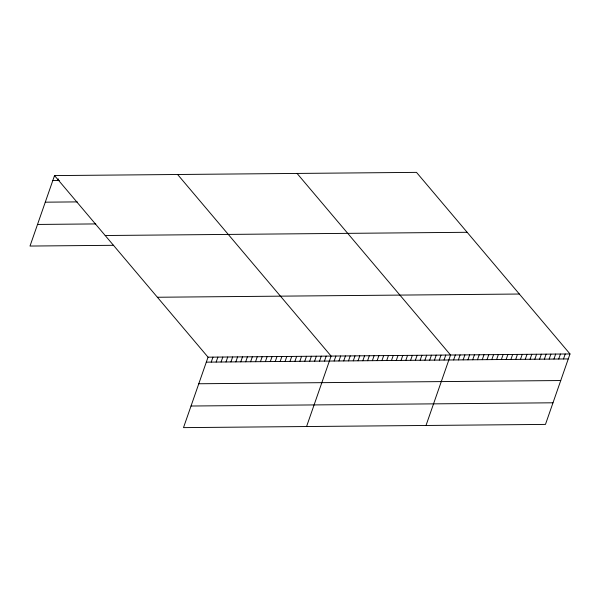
<?xml version="1.0" encoding="UTF-8"?>
<svg xmlns="http://www.w3.org/2000/svg" width="600" height="600" viewBox="0 0 600 600"><rect width="100%" height="100%" fill="white"/><g stroke="black" fill="none" stroke-linecap="round" stroke-linejoin="round"><path stroke-width="0.9" d="M54.532 175.59L208.042 357.173L183.502 427.627L545.467 424.41L570 353.947L416.498 172.373L54.532 175.59L30 246.053L113.685 245.303M57.727 180.525L58.305 178.868M211.23 362.108L212.962 357.127M216.15 362.062L217.882 357.082M221.077 362.017L222.81 357.038M225.998 361.972L227.73 357M230.917 361.928L232.65 356.955M235.845 361.882L237.577 356.91M240.765 361.845L242.498 356.865M245.685 361.8L247.417 356.82M250.612 361.755L252.345 356.775M255.532 361.71L257.265 356.737M260.452 361.665L262.185 356.692M265.38 361.62L267.112 356.647M270.3 361.575L272.032 356.603M275.228 361.538L276.96 356.558M280.147 361.493L281.88 356.513M285.067 361.447L286.8 356.468M289.995 361.403L291.728 356.43M294.915 361.358L296.647 356.385M299.835 361.312L301.567 356.34M304.763 361.275L306.495 356.295M309.683 361.23L311.415 356.25M314.603 361.185L316.335 356.205M319.53 361.14L321.263 356.168M324.45 361.095L326.183 356.123M306.57 426.533L331.103 356.077L177.6 174.495M334.147 361.013L335.888 356.032M338.933 360.968L340.665 355.995M343.71 360.923L345.442 355.95M348.487 360.885L350.22 355.905M353.265 360.84L354.998 355.868M358.043 360.795L359.775 355.822M362.82 360.757L364.553 355.778M367.597 360.712L369.33 355.733M372.375 360.668L374.108 355.695M377.153 360.63L378.885 355.65M381.93 360.585L383.663 355.605M386.707 360.54L388.44 355.567M391.485 360.502L393.217 355.522M396.263 360.457L397.995 355.478M401.04 360.413L402.772 355.44M405.817 360.375L407.55 355.395M410.595 360.33L412.327 355.35M415.373 360.285L417.105 355.312M420.15 360.24L421.882 355.267M424.928 360.202L426.66 355.222M429.705 360.157L431.445 355.185M434.49 360.112L436.222 355.14M439.268 360.075L441 355.095M444.045 360.03L445.778 355.058M426.015 425.467L450.555 355.013L297.053 173.43M453.6 359.947L455.332 354.968M458.377 359.903L460.11 354.93M463.155 359.858L464.888 354.885M467.933 359.82L469.665 354.84M472.71 359.775L474.442 354.803M477.487 359.73L479.22 354.757M482.265 359.692L483.998 354.712M487.043 359.647L488.775 354.675M491.82 359.603L493.553 354.63M496.597 359.565L498.33 354.585M501.375 359.52L503.107 354.548M506.153 359.475L507.885 354.502M510.93 359.438L512.662 354.457M515.707 359.392L517.44 354.42M520.485 359.347L522.217 354.375M525.27 359.31L527.002 354.33M530.048 359.265L531.78 354.293M534.825 359.22L536.558 354.248M539.602 359.183L541.335 354.202M544.38 359.138L546.112 354.165M549.158 359.093L550.89 354.12M553.935 359.055L555.668 354.075M558.713 359.01L560.445 354.03M563.49 358.965L565.222 353.993M52.8 180.57L59.37 180.51M45.277 202.178L77.273 201.892M37.523 224.445L95.775 223.92M105.195 235.515L467.153 232.29M157.38 297.255L519.345 294.03M208.042 357.173L570 353.947M206.31 362.145L568.268 358.928M198.78 383.76L560.745 380.535M191.025 406.02L552.99 402.795"/></g></svg>
